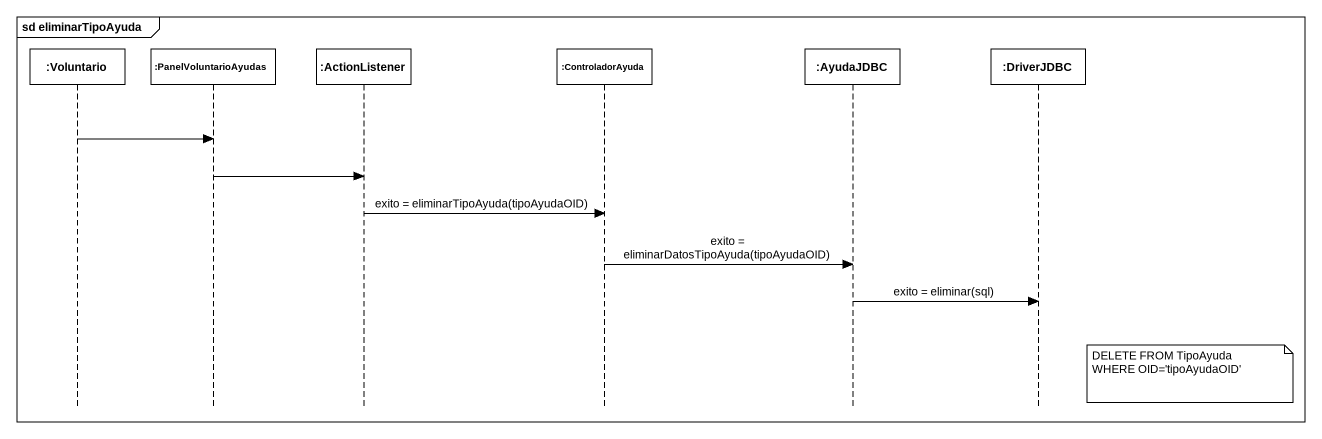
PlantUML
@startuml
mainframe sd eliminarTipoAyuda
hide footbox
participant ":Voluntario" as Voluntario
participant ":PanelVoluntarioAyudas" as PanelVoluntarioAyudas
participant ":ActionListener" as ActionListener
participant ":ControladorAyuda" as ControladorAyuda
participant ":AyudaJDBC" as AyudaJDBC
participant ":DriverJDBC" as DriverJDBC

Voluntario -> PanelVoluntarioAyudas
PanelVoluntarioAyudas -> ActionListener
ActionListener -> ControladorAyuda : exito = eliminarTipoAyuda(tipoAyudaOID)
ControladorAyuda -> AyudaJDBC : exito = eliminarDatosTipoAyuda(tipoAyudaOID)
AyudaJDBC -> DriverJDBC : exito = eliminar(sql)
note right of DriverJDBC : DELETE FROM TipoAyuda WHERE OID='tipoAyudaOID'
@enduml
